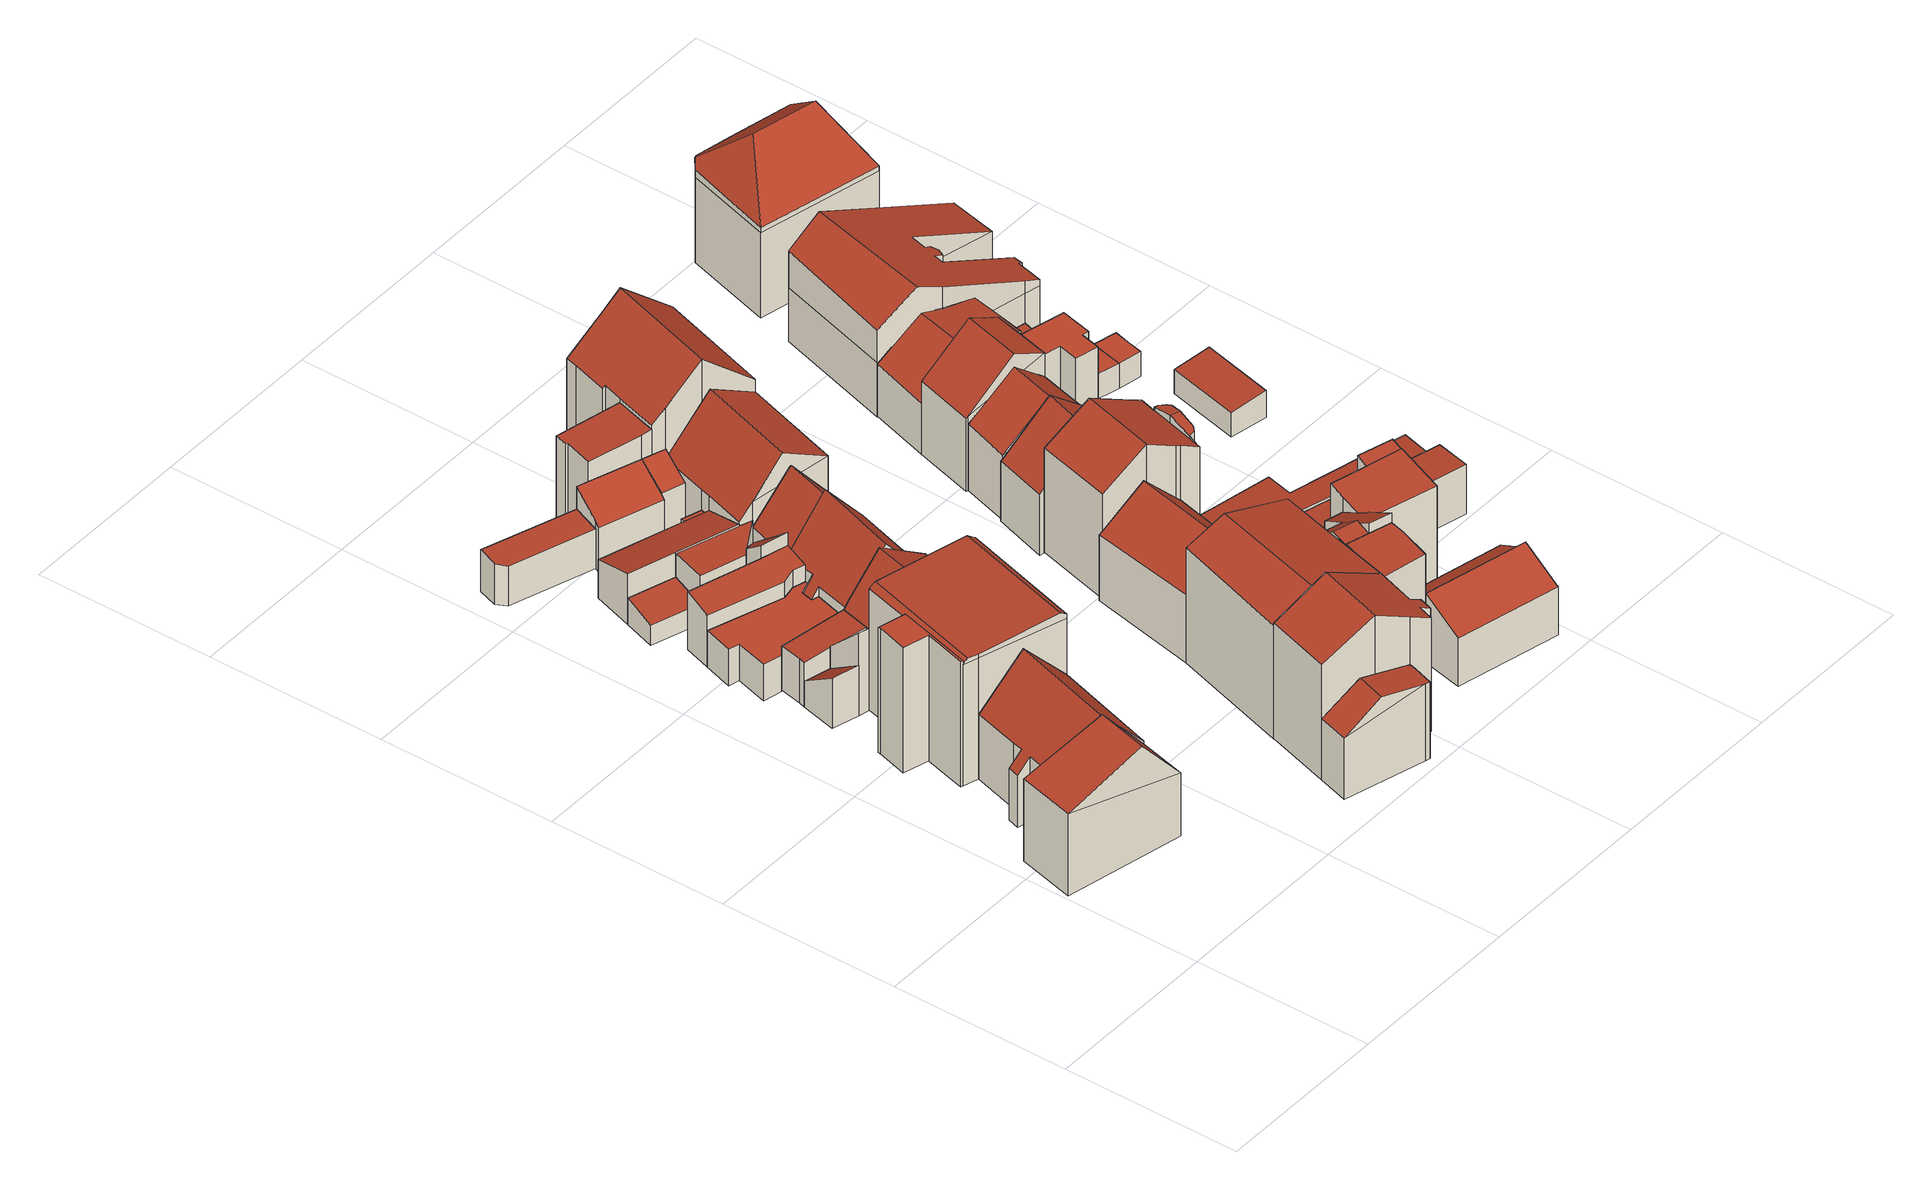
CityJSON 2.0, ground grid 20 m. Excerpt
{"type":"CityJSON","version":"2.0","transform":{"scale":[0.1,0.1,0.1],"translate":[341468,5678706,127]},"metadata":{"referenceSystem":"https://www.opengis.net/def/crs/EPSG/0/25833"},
"CityObjects":{
"building1":{"type":"Building","attributes":{"Dachtyp_tdc":"tdcFreeFormRoof","Gemeindeschluessel":14729160,"Dachneigung":19.84,"QualitaetDacherkennung":69,"Geometrietyp2DReferenz":"3000","function":"31001_9998","roofType":"5000","measuredHeight":13.04},"geometry":[{"type":"MultiSurface","lod":"2","boundaries":[[[0,1,2,3]],[[1,4,5,2]],[[4,6,7,5]],[[6,0,3,7]],[[8,9,6,4]],[[1,0,9,8]],[[4,1,8]],[[0,6,9]],[[3,2,5,7]]],"semantics":{"surfaces":[{"type":"WallSurface"},{"type":"RoofSurface"},{"type":"GroundSurface"}],"values":[0,0,0,0,1,1,0,0,2]}}]},
"building2":{"type":"Building","attributes":{"Dachtyp_tdc":"tdcFreeFormRoof","Gemeindeschluessel":14729160,"Dachneigung":47.61,"QualitaetDacherkennung":30,"Geometrietyp2DReferenz":"3000","function":"31001_9998","roofType":"5000","measuredHeight":13.16},"geometry":[{"type":"MultiSurface","lod":"2","boundaries":[[[10,11,12,13]],[[11,14,15,12]],[[14,16,17,15]],[[16,18,19,17]],[[18,20,21,19]],[[20,22,23,21]],[[22,24,25,23]],[[24,26,27,25]],[[26,28,29,27]],[[28,30,3,29]],[[30,10,13,3]],[[26,24,22,20,18,16,14,11,10]],[[10,30,28,26]],[[13,12,15,17,19,21,23,25,27,29,3]]],"semantics":{"surfaces":[{"type":"WallSurface"},{"type":"RoofSurface"},{"type":"GroundSurface"}],"values":[0,0,0,0,0,0,0,0,0,0,0,1,1,2]}}]},
"building3":{"type":"Building","attributes":{"Dachtyp_tdc":"tdcPolyFlatRoof","Gemeindeschluessel":14729160,"Dachneigung":35.6,"QualitaetDacherkennung":60,"Geometrietyp2DReferenz":"3000","function":"31001_9998","roofType":"2100","measuredHeight":6},"geometry":[{"type":"MultiSurface","lod":"2","boundaries":[[[31,32,33,34]],[[32,35,33]],[[35,36,37,33]],[[36,38,39,37]],[[38,31,34,39]],[[38,36,35,32,31]],[[34,33,37,39]]],"semantics":{"surfaces":[{"type":"WallSurface"},{"type":"RoofSurface"},{"type":"GroundSurface"}],"values":[0,0,0,0,0,1,2]}}]},
"building4":{"type":"Building","attributes":{"Gemeindeschluessel":14729160,"Geometrietyp2DReferenz":"3000","function":"31001_9998","roofType":"9999"},"children":["building4-1","building4-2"]},
"building4-1":{"type":"BuildingPart","attributes":{"Dachtyp_tdc":"tdcCutGableRoof","Dachneigung":2.94,"QualitaetDacherkennung":82,"Geometrietyp2DReferenz":"3000","roofType":"9999","measuredHeight":15.45},"parents":["building4"],"geometry":[{"type":"MultiSurface","lod":"2","boundaries":[[[40,41,42,43]],[[41,44,45,42]],[[44,46,47,45]],[[46,48,29,47]],[[48,49,25,29]],[[49,50,51,25]],[[40,52,53,54,41]],[[55,56,57,58,59]],[[53,60,58,57,54]],[[48,59,58,60,49]],[[49,60,53,52,50]],[[44,56,55,46]],[[41,54,57,56,44]],[[46,55,59,48]],[[43,42,45,47,29,25,51]],[[43,51,50,40]],[[50,52,40]]],"semantics":{"surfaces":[{"type":"WallSurface"},{"type":"RoofSurface"},{"type":"GroundSurface"},{"type":"ClosureSurface"}],"values":[0,0,0,0,0,0,1,1,1,0,0,0,0,0,2,3,3]}}]},
"building4-2":{"type":"BuildingPart","attributes":{"Dachtyp_tdc":"tdcPolyFlatRoof","Dachneigung":0,"QualitaetDacherkennung":44,"Geometrietyp2DReferenz":"3000","roofType":"1000","measuredHeight":14.91},"parents":["building4"],"geometry":[{"type":"MultiSurface","lod":"2","boundaries":[[[61,62,63,51,50,52]],[[62,64,65,63]],[[64,66,67,65]],[[66,68,69,67]],[[68,70,71,69]],[[70,72,40,43,71]],[[70,68,66,64,62,61,72]],[[43,51,63,65,67,69,71]],[[52,40,72,61]],[[50,51,43,40]],[[50,40,52]]],"semantics":{"surfaces":[{"type":"WallSurface"},{"type":"RoofSurface"},{"type":"GroundSurface"},{"type":"ClosureSurface"}],"values":[0,0,0,0,0,0,1,2,0,3,3]}}]},
"building5":{"type":"Building","attributes":{"Dachtyp_tdc":"tdcPolyFlatRoof","Gemeindeschluessel":14729160,"Dachneigung":4.81,"QualitaetDacherkennung":76,"Geometrietyp2DReferenz":"3000","function":"31001_9998","roofType":"2100","measuredHeight":5.82},"geometry":[{"type":"MultiSurface","lod":"2","boundaries":[[[73,74,75,33]],[[74,76,77,75]],[[76,78,79,77]],[[78,80,81,79]],[[80,82,37,81]],[[82,73,33,37]],[[82,80,78,76,74,73]],[[33,75,77,79,81,37]]],"semantics":{"surfaces":[{"type":"WallSurface"},{"type":"RoofSurface"},{"type":"GroundSurface"}],"values":[0,0,0,0,0,0,1,2]}}]},
"building6":{"type":"Building","attributes":{"Dachtyp_tdc":"tdcPolyFlatRoof","Gemeindeschluessel":14729160,"Dachneigung":0,"QualitaetDacherkennung":15,"Geometrietyp2DReferenz":"3000","function":"31001_9998","roofType":"1000","measuredHeight":4.32},"geometry":[{"type":"MultiSurface","lod":"2","boundaries":[[[83,84,85,86]],[[84,87,88,85]],[[87,89,90,88]],[[89,91,92,90]],[[91,93,94,92]],[[93,95,96,94]],[[95,97,98,96]],[[97,99,100,98]],[[99,101,102,100]],[[101,103,104,102]],[[103,105,106,104]],[[105,107,108,106]],[[107,109,110,108]],[[109,111,112,110]],[[111,83,86,112]],[[111,109,107,105,103,101,99,97,95,93,91,89,87,84,83]],[[86,85,88,90,92,94,96,98,100,102,104,106,108,110,112]]],"semantics":{"surfaces":[{"type":"WallSurface"},{"type":"RoofSurface"},{"type":"GroundSurface"}],"values":[0,0,0,0,0,0,0,0,0,0,0,0,0,0,0,1,2]}}]},
"building7":{"type":"Building","attributes":{"Dachtyp_tdc":"tdcPolyFlatRoof","Gemeindeschluessel":14729160,"Dachneigung":10.1,"QualitaetDacherkennung":76,"Geometrietyp2DReferenz":"3000","function":"31001_9998","roofType":"2100","measuredHeight":3.18},"geometry":[{"type":"MultiSurface","lod":"2","boundaries":[[[113,114,115,116]],[[114,117,118,115]],[[117,119,120,118]],[[119,113,116,120]],[[119,117,114,113]],[[116,115,118,120]]],"semantics":{"surfaces":[{"type":"WallSurface"},{"type":"RoofSurface"},{"type":"GroundSurface"}],"values":[0,0,0,0,1,2]}}]},
"building8":{"type":"Building","attributes":{"Gemeindeschluessel":14729160,"Geometrietyp2DReferenz":"3000","function":"31001_9998","roofType":"9999"},"children":["building8-1","building8-2"]},
"building8-1":{"type":"BuildingPart","attributes":{"Dachtyp_tdc":"tdcPolyFlatRoof","Dachneigung":44.62,"QualitaetDacherkennung":78,"Geometrietyp2DReferenz":"3000","roofType":"2100","measuredHeight":9.87},"parents":["building8"],"geometry":[{"type":"MultiSurface","lod":"2","boundaries":[[[121,122,123,124,125]],[[122,126,39,123]],[[126,127,37,39]],[[127,128,81,37]],[[128,127,126,122,121,129]],[[124,123,39,37,81]],[[125,129,121]],[[124,81,128,129,125]]],"semantics":{"surfaces":[{"type":"WallSurface"},{"type":"RoofSurface"},{"type":"GroundSurface"},{"type":"ClosureSurface"}],"values":[0,0,0,0,1,2,0,3]}}]},
"building8-2":{"type":"BuildingPart","attributes":{"Dachtyp_tdc":"tdcGableRoof","Dachneigung":54.07,"QualitaetDacherkennung":54,"Geometrietyp2DReferenz":"3000","roofType":"3100","measuredHeight":11.31},"parents":["building8"],"geometry":[{"type":"MultiSurface","lod":"2","boundaries":[[[130,131,132,79]],[[131,133,134,132]],[[133,135,136,134]],[[135,137,138,136]],[[137,139,140,138]],[[139,125,124,140]],[[141,130,79,81,128]],[[139,137,135,133]],[[133,131,130,141,129,125,139]],[[79,132,134,136,138,140,124,81]],[[141,128,129]],[[128,81,124,125,129]]],"semantics":{"surfaces":[{"type":"WallSurface"},{"type":"RoofSurface"},{"type":"GroundSurface"},{"type":"ClosureSurface"}],"values":[0,0,0,0,0,0,0,1,1,2,0,3]}}]},
"building9":{"type":"Building","attributes":{"Dachtyp_tdc":"tdcPolyFlatRoof","Gemeindeschluessel":14729160,"Dachneigung":13.23,"QualitaetDacherkennung":78,"Geometrietyp2DReferenz":"3000","function":"31001_9998","roofType":"2100","measuredHeight":6.91},"geometry":[{"type":"MultiSurface","lod":"2","boundaries":[[[142,143,144,86]],[[143,145,146,144]],[[145,147,148,146]],[[147,149,90,148]],[[149,150,88,90]],[[150,151,85,88]],[[151,142,86,85]],[[151,150,149,147,145,143,142]],[[86,144,146,148,90,88,85]]],"semantics":{"surfaces":[{"type":"WallSurface"},{"type":"RoofSurface"},{"type":"GroundSurface"}],"values":[0,0,0,0,0,0,0,1,2]}}]},
"building10":{"type":"Building","attributes":{"Dachtyp_tdc":"tdcPolyFlatRoof","Gemeindeschluessel":14729160,"Dachneigung":6.87,"QualitaetDacherkennung":70,"Geometrietyp2DReferenz":"3000","function":"31001_9998","roofType":"2100","measuredHeight":5.02},"geometry":[{"type":"MultiSurface","lod":"2","boundaries":[[[152,153,154,155]],[[153,156,157,154]],[[156,158,159,157]],[[158,160,161,159]],[[160,152,155,161]],[[160,158,156,153,152]],[[155,154,157,159,161]]],"semantics":{"surfaces":[{"type":"WallSurface"},{"type":"RoofSurface"},{"type":"GroundSurface"}],"values":[0,0,0,0,0,1,2]}}]},
"building11":{"type":"Building","attributes":{"Dachtyp_tdc":"tdcFreeFormRoof","Gemeindeschluessel":14729160,"Dachneigung":10,"QualitaetDacherkennung":46,"Geometrietyp2DReferenz":"3000","function":"31001_9998","roofType":"5000","measuredHeight":10.09},"geometry":[{"type":"MultiSurface","lod":"2","boundaries":[[[162,163,164,165]],[[163,166,167,164]],[[166,168,169,167]],[[168,170,171,169]],[[170,172,173,171]],[[172,162,165,173]],[[174,175,166,163]],[[172,170,168,175,174,162]],[[163,162,174]],[[168,166,175]],[[165,164,167,169,171,173]]],"semantics":{"surfaces":[{"type":"WallSurface"},{"type":"RoofSurface"},{"type":"GroundSurface"}],"values":[0,0,0,0,0,0,1,1,0,0,2]}}]},
"building12":{"type":"Building","attributes":{"Dachtyp_tdc":"tdcPolyFlatRoof","Gemeindeschluessel":14729160,"Dachneigung":16.67,"QualitaetDacherkennung":66,"Geometrietyp2DReferenz":"3000","function":"31001_9998","roofType":"2100","measuredHeight":6.08},"geometry":[{"type":"MultiSurface","lod":"2","boundaries":[[[176,177,178,179]],[[177,180,118,178]],[[180,181,115,118]],[[181,182,183,115]],[[182,184,185,183]],[[184,176,179,185]],[[184,182,181,180,177,176]],[[179,178,118,115,183,185]]],"semantics":{"surfaces":[{"type":"WallSurface"},{"type":"RoofSurface"},{"type":"GroundSurface"}],"values":[0,0,0,0,0,0,1,2]}}]},
"building13":{"type":"Building","attributes":{"Gemeindeschluessel":14729160,"Geometrietyp2DReferenz":"3000","function":"31001_9998","roofType":"9999"},"children":["building13-1","building13-2"]},
"building13-1":{"type":"BuildingPart","attributes":{"Dachtyp_tdc":"tdcPolyFlatRoof","Dachneigung":41.33,"QualitaetDacherkennung":57,"Geometrietyp2DReferenz":"3000","roofType":"2100","measuredHeight":8.42},"parents":["building13"],"geometry":[{"type":"MultiSurface","lod":"2","boundaries":[[[186,187,188,189,146]],[[190,191,148,192]],[[191,186,146,148]],[[191,190,193,187,186]],[[146,189,192,148]],[[193,188,187]],[[190,192,189,188,193]]],"semantics":{"surfaces":[{"type":"WallSurface"},{"type":"RoofSurface"},{"type":"GroundSurface"},{"type":"ClosureSurface"}],"values":[0,0,0,1,2,0,3]}}]},
"building13-2":{"type":"BuildingPart","attributes":{"Dachtyp_tdc":"tdcPolyFlatRoof","Dachneigung":2.59,"QualitaetDacherkennung":71,"Geometrietyp2DReferenz":"3000","roofType":"2100","measuredHeight":5.96},"parents":["building13"],"geometry":[{"type":"MultiSurface","lod":"2","boundaries":[[[188,194,195,189]],[[194,196,197,195]],[[196,198,199,197]],[[198,200,190,192,199]],[[200,198,196,194,188,193]],[[189,195,197,199,192]],[[193,190,200]],[[188,189,192,190,193]]],"semantics":{"surfaces":[{"type":"WallSurface"},{"type":"RoofSurface"},{"type":"GroundSurface"},{"type":"ClosureSurface"}],"values":[0,0,0,0,1,2,0,3]}}]},
"building14":{"type":"Building","attributes":{"Dachtyp_tdc":"tdcGableRoof","Gemeindeschluessel":14729160,"Dachneigung":27.22,"QualitaetDacherkennung":69,"Geometrietyp2DReferenz":"3000","function":"31001_9998","roofType":"3100","measuredHeight":16.84},"geometry":[{"type":"MultiSurface","lod":"2","boundaries":[[[201,202,203,204]],[[202,205,206,203]],[[205,207,208,206]],[[207,209,169,208]],[[209,210,211,169]],[[210,212,167,211]],[[212,213,214,167]],[[213,215,216,214]],[[215,217,218,216]],[[217,219,220,218]],[[219,201,204,220]],[[215,213,212,210]],[[210,209,207,205,202,201,219,217,215]],[[204,203,206,208,169,211,167,214,216,218,220]]],"semantics":{"surfaces":[{"type":"WallSurface"},{"type":"RoofSurface"},{"type":"GroundSurface"}],"values":[0,0,0,0,0,0,0,0,0,0,0,1,1,2]}}]},
"building15":{"type":"Building","attributes":{"Dachtyp_tdc":"tdcFreeFormRoof","Gemeindeschluessel":14729160,"Dachneigung":53.26,"QualitaetDacherkennung":77,"Geometrietyp2DReferenz":"3000","function":"31001_9998","roofType":"5000","measuredHeight":11.39},"geometry":[{"type":"MultiSurface","lod":"2","boundaries":[[[221,97,222,223]],[[97,95,224,222]],[[95,93,225,224]],[[93,226,227,225]],[[226,228,229,227]],[[228,230,231,229]],[[230,232,233,231]],[[232,234,235,233]],[[234,236,237,235]],[[236,221,223,237]],[[238,239,230,228,226,93,95,97,221,236]],[[234,232,239,238]],[[232,230,239]],[[236,234,238]],[[223,222,224,225,227,229,231,233,235,237]]],"semantics":{"surfaces":[{"type":"WallSurface"},{"type":"RoofSurface"},{"type":"GroundSurface"}],"values":[0,0,0,0,0,0,0,0,0,0,1,1,0,0,2]}}]},
"building16":{"type":"Building","attributes":{"Dachtyp_tdc":"tdcPolyFlatRoof","Gemeindeschluessel":14729160,"Dachneigung":34.12,"QualitaetDacherkennung":77,"Geometrietyp2DReferenz":"3000","function":"31001_9998","roofType":"2100","measuredHeight":7.68},"geometry":[{"type":"MultiSurface","lod":"2","boundaries":[[[240,241,161,242]],[[241,243,159,161]],[[243,244,245,159]],[[244,246,247,245]],[[246,248,249,247]],[[248,250,251,249]],[[250,240,242,251]],[[250,248,246,244,243,241,240]],[[242,161,159,245,247,249,251]]],"semantics":{"surfaces":[{"type":"WallSurface"},{"type":"RoofSurface"},{"type":"GroundSurface"}],"values":[0,0,0,0,0,0,0,1,2]}}]},
"building17":{"type":"Building","attributes":{"Dachtyp_tdc":"tdcPolyFlatRoof","Gemeindeschluessel":14729160,"Dachneigung":0,"QualitaetDacherkennung":29,"Geometrietyp2DReferenz":"3000","function":"31001_9998","roofType":"1000","measuredHeight":3.97},"geometry":[{"type":"MultiSurface","lod":"2","boundaries":[[[252,253,254,185]],[[253,255,256,254]],[[255,257,179,256]],[[257,252,185,179]],[[257,255,253,252]],[[185,254,256,179]]],"semantics":{"surfaces":[{"type":"WallSurface"},{"type":"RoofSurface"},{"type":"GroundSurface"}],"values":[0,0,0,0,1,2]}}]},
"building18":{"type":"Building","attributes":{"Dachtyp_tdc":"tdcGableRoof","Gemeindeschluessel":14729160,"Dachneigung":50.8,"QualitaetDacherkennung":61,"Geometrietyp2DReferenz":"3000","function":"31001_9998","roofType":"3100","measuredHeight":10.5},"geometry":[{"type":"MultiSurface","lod":"2","boundaries":[[[258,259,260,231]],[[259,261,262,260]],[[261,263,233,262]],[[263,258,231,233]],[[261,259,264]],[[258,263,265]],[[259,258,265,264]],[[263,261,264,265]],[[231,260,262,233]]],"semantics":{"surfaces":[{"type":"WallSurface"},{"type":"RoofSurface"},{"type":"GroundSurface"}],"values":[0,0,0,0,0,0,1,1,2]}}]},
"building19":{"type":"Building","attributes":{"Dachtyp_tdc":"tdcFreeFormRoof","Gemeindeschluessel":14729160,"Dachneigung":14.11,"QualitaetDacherkennung":60,"Geometrietyp2DReferenz":"3000","function":"31001_9998","roofType":"5000","measuredHeight":15.49},"geometry":[{"type":"MultiSurface","lod":"2","boundaries":[[[266,267,268,269]],[[267,270,271,268]],[[270,217,272,271]],[[217,273,274,272]],[[273,275,276,274]],[[275,266,269,276]],[[277,278,275,273]],[[267,266,278,277,217,270]],[[273,217,277]],[[266,275,278]],[[269,268,271,272,274,276]]],"semantics":{"surfaces":[{"type":"WallSurface"},{"type":"RoofSurface"},{"type":"GroundSurface"}],"values":[0,0,0,0,0,0,1,1,0,0,2]}}]},
"building20":{"type":"Building","attributes":{"Dachtyp_tdc":"tdcPolyFlatRoof","Gemeindeschluessel":14729160,"Dachneigung":33.21,"QualitaetDacherkennung":60,"Geometrietyp2DReferenz":"3000","function":"31001_9998","roofType":"2100","measuredHeight":7.54},"geometry":[{"type":"MultiSurface","lod":"2","boundaries":[[[279,246,280,281]],[[246,282,283,280]],[[282,284,285,283]],[[284,279,281,285]],[[284,282,246,279]],[[281,280,283,285]]],"semantics":{"surfaces":[{"type":"WallSurface"},{"type":"RoofSurface"},{"type":"GroundSurface"}],"values":[0,0,0,0,1,2]}}]},
"building21":{"type":"Building","attributes":{"Dachtyp_tdc":"tdcFreeFormRoof","Gemeindeschluessel":14729160,"Dachneigung":50.62,"QualitaetDacherkennung":76,"Geometrietyp2DReferenz":"3000","function":"31001_9998","roofType":"5000","measuredHeight":12.32},"geometry":[{"type":"MultiSurface","lod":"2","boundaries":[[[286,287,179,178]],[[287,288,256,179]],[[288,289,290,256]],[[289,291,292,290]],[[291,293,262,292]],[[293,294,260,262]],[[294,286,178,260]],[[293,291,295,296]],[[296,295,289,288,287,286,294]],[[291,289,295]],[[294,293,296]],[[178,179,256,290,292,262,260]]],"semantics":{"surfaces":[{"type":"WallSurface"},{"type":"RoofSurface"},{"type":"GroundSurface"}],"values":[0,0,0,0,0,0,0,1,1,0,0,2]}}]},
"building22":{"type":"Building","attributes":{"Dachtyp_tdc":"tdcPolyFlatRoof","Gemeindeschluessel":14729160,"Dachneigung":7.99,"QualitaetDacherkennung":45,"Geometrietyp2DReferenz":"3000","function":"31001_9998","roofType":"2100","measuredHeight":13.66},"geometry":[{"type":"MultiSurface","lod":"2","boundaries":[[[297,298,299,218]],[[298,300,301,299]],[[300,302,303,301]],[[302,304,305,303]],[[304,297,218,305]],[[304,302,300,298,297]],[[218,299,301,303,305]]],"semantics":{"surfaces":[{"type":"WallSurface"},{"type":"RoofSurface"},{"type":"GroundSurface"}],"values":[0,0,0,0,0,1,2]}}]},
"building23":{"type":"Building","attributes":{"Dachtyp_tdc":"tdcGableRoof","Gemeindeschluessel":14729160,"Dachneigung":36.63,"QualitaetDacherkennung":78,"Geometrietyp2DReferenz":"3000","function":"31001_9998","roofType":"3100","measuredHeight":11.76},"geometry":[{"type":"MultiSurface","lod":"2","boundaries":[[[306,307,308,309]],[[307,310,311,308]],[[310,312,313,311]],[[312,314,315,313]],[[314,316,276,315]],[[316,317,318,276]],[[317,319,320,318]],[[319,321,322,320]],[[321,323,324,322]],[[323,325,326,324]],[[325,306,309,326]],[[321,319,317,316,314]],[[314,312,310,307,306,325,323,321]],[[309,308,311,313,315,276,318,320,322,324,326]]],"semantics":{"surfaces":[{"type":"WallSurface"},{"type":"RoofSurface"},{"type":"GroundSurface"}],"values":[0,0,0,0,0,0,0,0,0,0,0,1,1,2]}}]},
"building24":{"type":"Building","attributes":{"Gemeindeschluessel":14729160,"Geometrietyp2DReferenz":"3000","function":"31001_9998","roofType":"9999"},"children":["building24-1","building24-2"]},
"building24-1":{"type":"BuildingPart","attributes":{"Dachtyp_tdc":"tdcPolyFlatRoof","Dachneigung":4.19,"QualitaetDacherkennung":55,"Geometrietyp2DReferenz":"3000","roofType":"2100","measuredHeight":10.47},"parents":["building24"],"geometry":[{"type":"MultiSurface","lod":"2","boundaries":[[[327,328,280,329]],[[328,330,331,280]],[[330,332,333,331]],[[332,334,335,333]],[[334,336,337,335]],[[336,338,339,337]],[[336,334,332,330,328,327,338]],[[339,329,280,331,333,335,337]],[[329,339,338,327]]],"semantics":{"surfaces":[{"type":"WallSurface"},{"type":"RoofSurface"},{"type":"GroundSurface"},{"type":"ClosureSurface"}],"values":[0,0,0,0,0,0,1,2,3]}}]},
"building24-2":{"type":"BuildingPart","attributes":{"Dachtyp_tdc":"tdcGableRoof","Dachneigung":42.84,"QualitaetDacherkennung":66,"Geometrietyp2DReferenz":"3000","roofType":"3100","measuredHeight":16.28},"parents":["building24"],"geometry":[{"type":"MultiSurface","lod":"2","boundaries":[[[340,341,342,339,338]],[[341,343,344,342]],[[343,345,346,344]],[[345,347,348,346]],[[347,349,350,348]],[[349,351,352,350]],[[351,353,354,352]],[[353,355,356,354]],[[355,357,358,356]],[[357,359,283,358]],[[359,360,327,329,283]],[[357,355,353,351]],[[351,349,347,345,343,341,340,360,359,357]],[[339,342,344,346,348,350,352,354,356,358,283,329]],[[338,327,360,340]],[[338,339,329,327]]],"semantics":{"surfaces":[{"type":"WallSurface"},{"type":"RoofSurface"},{"type":"GroundSurface"},{"type":"ClosureSurface"}],"values":[0,0,0,0,0,0,0,0,0,0,0,1,1,2,0,3]}}]},
"building25":{"type":"Building","attributes":{"Dachtyp_tdc":"tdcPolyFlatRoof","Gemeindeschluessel":14729160,"Dachneigung":28.27,"QualitaetDacherkennung":80,"Geometrietyp2DReferenz":"3000","function":"31001_9998","roofType":"2100","measuredHeight":8.2},"geometry":[{"type":"MultiSurface","lod":"2","boundaries":[[[361,362,363,364]],[[362,365,366,363]],[[365,367,368,366]],[[367,361,364,368]],[[367,365,362,361]],[[364,363,366,368]]],"semantics":{"surfaces":[{"type":"WallSurface"},{"type":"RoofSurface"},{"type":"GroundSurface"}],"values":[0,0,0,0,1,2]}}]},
"building26":{"type":"Building","attributes":{"Dachtyp_tdc":"tdcPolyFlatRoof","Gemeindeschluessel":14729160,"Dachneigung":2.71,"QualitaetDacherkennung":51,"Geometrietyp2DReferenz":"3000","function":"31001_9998","roofType":"2100","measuredHeight":3.03},"geometry":[{"type":"MultiSurface","lod":"2","boundaries":[[[369,370,371,372]],[[370,373,374,371]],[[373,375,376,374]],[[375,369,372,376]],[[375,373,370,369]],[[372,371,374,376]]],"semantics":{"surfaces":[{"type":"WallSurface"},{"type":"RoofSurface"},{"type":"GroundSurface"}],"values":[0,0,0,0,1,2]}}]},
"building27":{"type":"Building","attributes":{"Gemeindeschluessel":14729160,"Geometrietyp2DReferenz":"3000","function":"31001_9998","roofType":"9999"},"children":["building27-1","building27-2"]},
"building27-1":{"type":"BuildingPart","attributes":{"Dachtyp_tdc":"tdcFreeFormRoof","Dachneigung":11.24,"QualitaetDacherkennung":29,"Geometrietyp2DReferenz":"3000","roofType":"5000","measuredHeight":13.46},"parents":["building27"],"geometry":[{"type":"MultiSurface","lod":"2","boundaries":[[[377,378,379,380]],[[381,382,383,384,385]],[[382,386,387,383]],[[386,388,389,387]],[[388,390,391,389]],[[390,392,393,391]],[[392,394,395,393]],[[394,377,380,395]],[[390,388,386,382,381,396]],[[396,377,378,377,394,392,390]],[[380,379,380,397,384,383,387,389,391,393,395]],[[398,399,377,396]],[[379,378,400]],[[380,379,400,399]],[[399,400,378,377]],[[397,380,399,398]],[[381,385,398,396]],[[385,384,397,398]]],"semantics":{"surfaces":[{"type":"WallSurface"},{"type":"RoofSurface"},{"type":"GroundSurface"},{"type":"ClosureSurface"}],"values":[0,0,0,0,0,0,0,0,1,1,2,0,0,3,3,3,0,3]}}]},
"building27-2":{"type":"BuildingPart","attributes":{"Dachtyp_tdc":"tdcGableRoof","Dachneigung":28.07,"QualitaetDacherkennung":23,"Geometrietyp2DReferenz":"3000","roofType":"3100","measuredHeight":15.87},"parents":["building27"],"geometry":[{"type":"MultiSurface","lod":"2","boundaries":[[[401,385,384,402]],[[400,403,404,379]],[[403,405,326,404]],[[405,406,324,326]],[[406,407,408,324]],[[407,409,320,408]],[[409,410,411,320]],[[410,412,413,411]],[[412,414,415,413]],[[414,416,417,415]],[[416,401,402,417]],[[412,410,409,407]],[[407,406,405,403,400,399,398,385,401,416,414,412]],[[402,384,397,380,379,404,326,324,408,320,411,413,415,417]],[[400,379,380,399]],[[399,380,397,398]],[[398,397,384,385]]],"semantics":{"surfaces":[{"type":"WallSurface"},{"type":"RoofSurface"},{"type":"GroundSurface"},{"type":"ClosureSurface"}],"values":[0,0,0,0,0,0,0,0,0,0,0,1,1,2,3,3,3]}}]},
"building28":{"type":"Building","attributes":{"Dachtyp_tdc":"tdcPolyFlatRoof","Gemeindeschluessel":14729160,"Dachneigung":28.15,"QualitaetDacherkennung":60,"Geometrietyp2DReferenz":"3000","function":"31001_9998","roofType":"2100","measuredHeight":7.58},"geometry":[{"type":"MultiSurface","lod":"2","boundaries":[[[418,419,303,305]],[[419,420,421,303]],[[420,422,423,421]],[[422,418,305,423]],[[422,420,419,418]],[[305,303,421,423]]],"semantics":{"surfaces":[{"type":"WallSurface"},{"type":"RoofSurface"},{"type":"GroundSurface"}],"values":[0,0,0,0,1,2]}}]},
"building29":{"type":"Building","attributes":{"Gemeindeschluessel":14729160,"Geometrietyp2DReferenz":"3000","function":"31001_9998","roofType":"9999"},"children":["building29-1","building29-2","building29-3","building29-4"]},
"building29-1":{"type":"BuildingPart","attributes":{"Dachtyp_tdc":"tdcPolyFlatRoof","Dachneigung":13.95,"QualitaetDacherkennung":50,"Geometrietyp2DReferenz":"3000","roofType":"2100","measuredHeight":13.31},"parents":["building29"],"geometry":[{"type":"MultiSurface","lod":"2","boundaries":[[[424,425,426,427]],[[425,428,429,426]],[[428,430,431,429]],[[430,428,425,424]],[[427,426,429,431]],[[427,431,430,424]]],"semantics":{"surfaces":[{"type":"WallSurface"},{"type":"RoofSurface"},{"type":"GroundSurface"},{"type":"ClosureSurface"}],"values":[0,0,0,1,2,3]}}]},
"building29-2":{"type":"BuildingPart","attributes":{"Dachtyp_tdc":"tdcPolyFlatRoof","Dachneigung":31.02,"QualitaetDacherkennung":50,"Geometrietyp2DReferenz":"3000","roofType":"2100","measuredHeight":14.9},"parents":["building29"],"geometry":[{"type":"MultiSurface","lod":"2","boundaries":[[[432,433,434,435,436]],[[433,437,438,439,434]],[[440,441,442,443]],[[440,444,445,441]],[[446,447,444,440,443,448,449,437,433,432]],[[435,434,439,442,441,445,450]],[[449,438,437]],[[443,442,439,438]],[[443,438,449,448]],[[451,447,446]],[[450,445,444,447,451]],[[436,451,446,432]],[[436,435,450,451]]],"semantics":{"surfaces":[{"type":"WallSurface"},{"type":"RoofSurface"},{"type":"GroundSurface"},{"type":"ClosureSurface"}],"values":[0,0,0,0,1,2,0,3,3,0,3,0,3]}}]},
"building29-3":{"type":"BuildingPart","attributes":{"Dachtyp_tdc":"tdcPolyFlatRoof","Dachneigung":11.05,"QualitaetDacherkennung":81,"Geometrietyp2DReferenz":"3000","roofType":"2100","measuredHeight":13.02},"parents":["building29"],"geometry":[{"type":"MultiSurface","lod":"2","boundaries":[[[452,453,454,445,444]],[[453,455,424,427,454]],[[456,457,458,431,430]],[[457,436,435,458]],[[436,457,456,455,453,452,447,451]],[[450,445,454,427,431,458,435]],[[444,447,452]],[[445,450,451,447,444]],[[430,424,455,456]],[[430,431,427,424]],[[450,435,436,451]]],"semantics":{"surfaces":[{"type":"WallSurface"},{"type":"RoofSurface"},{"type":"GroundSurface"},{"type":"ClosureSurface"}],"values":[0,0,0,0,1,2,0,3,0,3,3]}}]},
"building29-4":{"type":"BuildingPart","attributes":{"Dachtyp_tdc":"tdcGableRoof","Dachneigung":37.73,"QualitaetDacherkennung":70,"Geometrietyp2DReferenz":"3000","roofType":"3100","measuredHeight":14.1},"parents":["building29"],"geometry":[{"type":"MultiSurface","lod":"2","boundaries":[[[459,443,442,268]],[[438,460,271,439]],[[460,459,268,271]],[[459,460,461]],[[443,459,461,462,448]],[[460,438,449,462,461]],[[268,442,439,271]],[[439,442,443,438]],[[462,449,448]],[[449,438,443,448]]],"semantics":{"surfaces":[{"type":"WallSurface"},{"type":"RoofSurface"},{"type":"GroundSurface"},{"type":"ClosureSurface"}],"values":[0,0,0,0,1,1,2,3,0,3]}}]},
"building30":{"type":"Building","attributes":{"Dachtyp_tdc":"tdcPolyFlatRoof","Gemeindeschluessel":14729160,"Dachneigung":0,"QualitaetDacherkennung":16,"Geometrietyp2DReferenz":"3000","function":"31001_9998","roofType":"1000","measuredHeight":3.63},"geometry":[{"type":"MultiSurface","lod":"2","boundaries":[[[463,464,465,372]],[[464,466,467,465]],[[466,468,469,467]],[[468,470,471,469]],[[470,472,371,471]],[[472,463,372,371]],[[472,470,468,466,464,463]],[[372,465,467,469,471,371]]],"semantics":{"surfaces":[{"type":"WallSurface"},{"type":"RoofSurface"},{"type":"GroundSurface"}],"values":[0,0,0,0,0,0,1,2]}}]},
"building31":{"type":"Building","attributes":{"Dachtyp_tdc":"tdcPolyFlatRoof","Gemeindeschluessel":14729160,"Dachneigung":2.9,"QualitaetDacherkennung":82,"Geometrietyp2DReferenz":"3000","function":"31001_9998","roofType":"2100","measuredHeight":5.97},"geometry":[{"type":"MultiSurface","lod":"2","boundaries":[[[473,474,475,476]],[[474,477,478,475]],[[477,479,480,478]],[[479,481,482,480]],[[481,483,484,482]],[[483,485,486,484]],[[485,487,488,486]],[[487,489,376,488]],[[489,490,374,376]],[[490,473,476,374]],[[490,489,487,485,483,481,479,477,474,473]],[[476,475,478,480,482,484,486,488,376,374]]],"semantics":{"surfaces":[{"type":"WallSurface"},{"type":"RoofSurface"},{"type":"GroundSurface"}],"values":[0,0,0,0,0,0,0,0,0,0,1,2]}}]},
"building32":{"type":"Building","attributes":{"Dachtyp_tdc":"tdcGableRoof","Gemeindeschluessel":14729160,"Dachneigung":41.53,"QualitaetDacherkennung":61,"Geometrietyp2DReferenz":"3000","function":"31001_9998","roofType":"3100","measuredHeight":12.2},"geometry":[{"type":"MultiSurface","lod":"2","boundaries":[[[491,492,493,494]],[[492,495,496,493]],[[495,497,498,496]],[[497,499,500,498]],[[499,501,502,500]],[[501,503,504,502]],[[503,505,506,504]],[[505,507,508,506]],[[507,509,510,508]],[[509,491,494,510]],[[505,503,501,499,497,495]],[[495,492,491,509,507,505]],[[494,493,496,498,500,502,504,506,508,510]]],"semantics":{"surfaces":[{"type":"WallSurface"},{"type":"RoofSurface"},{"type":"GroundSurface"}],"values":[0,0,0,0,0,0,0,0,0,0,1,1,2]}}]},
"building33":{"type":"Building","attributes":{"Dachtyp_tdc":"tdcFreeFormRoof","Gemeindeschluessel":14729160,"Dachneigung":38.56,"QualitaetDacherkennung":55,"Geometrietyp2DReferenz":"3000","function":"31001_9998","roofType":"5000","measuredHeight":12.14},"geometry":[{"type":"MultiSurface","lod":"2","boundaries":[[[507,511,504,508]],[[511,512,513,504]],[[512,514,515,513]],[[514,516,517,515]],[[516,507,508,517]],[[507,516,514,518,519]],[[519,518,512,511]],[[511,507,519]],[[514,512,518]],[[508,504,513,515,517]]],"semantics":{"surfaces":[{"type":"WallSurface"},{"type":"RoofSurface"},{"type":"GroundSurface"}],"values":[0,0,0,0,0,1,1,0,0,2]}}]},
"building34":{"type":"Building","attributes":{"Dachtyp_tdc":"tdcFreeFormRoof","Gemeindeschluessel":14729160,"Dachneigung":41.91,"QualitaetDacherkennung":72,"Geometrietyp2DReferenz":"3000","function":"31001_9998","roofType":"5000","measuredHeight":13.65},"geometry":[{"type":"MultiSurface","lod":"2","boundaries":[[[520,521,513,515]],[[521,522,523,513]],[[522,524,525,523]],[[524,526,527,525]],[[526,528,529,527]],[[528,530,531,529]],[[530,520,515,531]],[[532,533,524,522,521]],[[530,528,526,533,532,520]],[[521,520,532]],[[526,524,533]],[[515,513,523,525,527,529,531]]],"semantics":{"surfaces":[{"type":"WallSurface"},{"type":"RoofSurface"},{"type":"GroundSurface"}],"values":[0,0,0,0,0,0,0,1,1,0,0,2]}}]},
"building35":{"type":"Building","attributes":{"Dachtyp_tdc":"tdcPolyFlatRoof","Gemeindeschluessel":14729160,"Dachneigung":7.04,"QualitaetDacherkennung":56,"Geometrietyp2DReferenz":"3000","function":"31001_9998","roofType":"2100","measuredHeight":2.69},"geometry":[{"type":"MultiSurface","lod":"2","boundaries":[[[534,535,536,537]],[[535,538,371,536]],[[538,539,471,371]],[[539,540,469,471]],[[540,541,467,469]],[[541,542,543,467]],[[542,544,545,543]],[[544,546,547,545]],[[546,548,549,547]],[[548,550,551,549]],[[550,534,537,551]],[[550,548,546,544,542,541,540,539,538,535,534]],[[537,536,371,471,469,467,543,545,547,549,551]]],"semantics":{"surfaces":[{"type":"WallSurface"},{"type":"RoofSurface"},{"type":"GroundSurface"}],"values":[0,0,0,0,0,0,0,0,0,0,0,1,2]}}]},
"building36":{"type":"Building","attributes":{"Dachtyp_tdc":"tdcPolyFlatRoof","Gemeindeschluessel":14729160,"Dachneigung":2.98,"QualitaetDacherkennung":79,"Geometrietyp2DReferenz":"3000","function":"31001_9998","roofType":"2100","measuredHeight":5.92},"geometry":[{"type":"MultiSurface","lod":"2","boundaries":[[[552,553,554,555]],[[553,556,429,554]],[[556,557,426,429]],[[557,558,559,426]],[[558,552,555,559]],[[558,557,556,553,552]],[[555,554,429,426,559]]],"semantics":{"surfaces":[{"type":"WallSurface"},{"type":"RoofSurface"},{"type":"GroundSurface"}],"values":[0,0,0,0,0,1,2]}}]},
"building37":{"type":"Building","attributes":{"Gemeindeschluessel":14729160,"Geometrietyp2DReferenz":"3000","function":"31001_9998","roofType":"9999"},"children":["building37-1","building37-2"]},
"building37-1":{"type":"BuildingPart","attributes":{"Dachtyp_tdc":"tdcPolyFlatRoof","Dachneigung":2.9,"QualitaetDacherkennung":72,"Geometrietyp2DReferenz":"3000","roofType":"2100","measuredHeight":2.74},"parents":["building37"],"geometry":[{"type":"MultiSurface","lod":"2","boundaries":[[[560,561,562,563]],[[561,564,565,562]],[[564,566,567,565]],[[564,561,560,566]],[[567,563,562,565]],[[563,567,566,560]]],"semantics":{"surfaces":[{"type":"WallSurface"},{"type":"RoofSurface"},{"type":"GroundSurface"},{"type":"ClosureSurface"}],"values":[0,0,0,1,2,3]}}]},
"building37-2":{"type":"BuildingPart","attributes":{"Dachtyp_tdc":"tdcGableRoof","Dachneigung":39.45,"QualitaetDacherkennung":79,"Geometrietyp2DReferenz":"3000","roofType":"3100","measuredHeight":10.18},"parents":["building37"],"geometry":[{"type":"MultiSurface","lod":"2","boundaries":[[[568,569,570,567,566]],[[569,571,529,570]],[[571,572,527,529]],[[572,573,574,527]],[[573,575,525,574]],[[575,576,577,525]],[[576,578,579,577]],[[578,580,581,579]],[[580,582,560,563,581]],[[578,576,575,573]],[[573,572,571,569,568,582,580,578]],[[567,570,529,527,574,525,577,579,581,563]],[[568,566,560,582]],[[566,567,563,560]]],"semantics":{"surfaces":[{"type":"WallSurface"},{"type":"RoofSurface"},{"type":"GroundSurface"},{"type":"ClosureSurface"}],"values":[0,0,0,0,0,0,0,0,0,1,1,2,0,3]}}]},
"building38":{"type":"Building","attributes":{"Dachtyp_tdc":"tdcPolyFlatRoof","Gemeindeschluessel":14729160,"Dachneigung":0,"QualitaetDacherkennung":49,"Geometrietyp2DReferenz":"3000","function":"31001_9998","roofType":"1000","measuredHeight":8.6},"geometry":[{"type":"MultiSurface","lod":"2","boundaries":[[[583,584,531,585]],[[584,586,529,531]],[[586,587,570,529]],[[587,588,589,570]],[[588,590,591,589]],[[590,592,593,591]],[[592,594,595,593]],[[594,596,597,595]],[[596,598,599,597]],[[598,583,585,599]],[[598,596,594,592,590,588,587,586,584,583]],[[585,531,529,570,589,591,593,595,597,599]]],"semantics":{"surfaces":[{"type":"WallSurface"},{"type":"RoofSurface"},{"type":"GroundSurface"}],"values":[0,0,0,0,0,0,0,0,0,0,1,2]}}]},
"building39":{"type":"Building","attributes":{"Dachtyp_tdc":"tdcPolyFlatRoof","Gemeindeschluessel":14729160,"Dachneigung":0,"QualitaetDacherkennung":84,"Geometrietyp2DReferenz":"3000","function":"31001_9998","roofType":"1000","measuredHeight":3.01},"geometry":[{"type":"MultiSurface","lod":"2","boundaries":[[[600,601,591,602]],[[601,603,589,591]],[[603,604,605,589]],[[604,606,607,605]],[[606,600,602,607]],[[606,604,603,601,600]],[[602,591,589,605,607]]],"semantics":{"surfaces":[{"type":"WallSurface"},{"type":"RoofSurface"},{"type":"GroundSurface"}],"values":[0,0,0,0,0,1,2]}}]},
"building40":{"type":"Building","attributes":{"Dachtyp_tdc":"tdcFreeFormRoof","Gemeindeschluessel":14729160,"Dachneigung":23.79,"QualitaetDacherkennung":27,"Geometrietyp2DReferenz":"3000","function":"31001_9998","roofType":"5000","measuredHeight":13.59},"geometry":[{"type":"MultiSurface","lod":"2","boundaries":[[[608,609,610,611]],[[609,612,613,610]],[[612,614,615,613]],[[614,616,617,615]],[[616,618,619,617]],[[618,620,621,619]],[[620,622,623,621]],[[622,624,625,623]],[[624,626,627,625]],[[626,628,629,627]],[[628,630,631,629]],[[630,632,633,631]],[[632,634,635,633]],[[634,636,637,635]],[[636,638,639,637]],[[638,640,641,639]],[[640,642,643,641]],[[642,608,611,643]],[[644,645,646,647]],[[648,649,650,651,652,653,654,655,656,657,608,642,658,647,646,659,660,661]],[[628,648,661,630]],[[630,661,660,632]],[[632,660,659,634]],[[634,659,646,645,636]],[[638,644,647,658,640]],[[640,658,642]],[[608,657,609]],[[609,657,656,612]],[[612,656,655,614]],[[614,655,654,616]],[[616,654,653,618]],[[618,653,652,620]],[[620,652,651,622]],[[622,651,650,624]],[[624,650,649,626]],[[626,649,648,628]],[[636,645,644,638]],[[611,610,613,615,617,619,621,623,625,627,629,631,633,635,637,639,641,643]]],"semantics":{"surfaces":[{"type":"WallSurface"},{"type":"RoofSurface"},{"type":"GroundSurface"}],"values":[0,0,0,0,0,0,0,0,0,0,0,0,0,0,0,0,0,0,1,1,0,0,0,0,0,0,0,0,0,0,0,0,0,0,0,0,0,2]}}]},
"building41":{"type":"Building","attributes":{"Dachtyp_tdc":"tdcPolyFlatRoof","Gemeindeschluessel":14729160,"Dachneigung":4.19,"QualitaetDacherkennung":85,"Geometrietyp2DReferenz":"3000","function":"31001_9998","roofType":"2100","measuredHeight":3.22},"geometry":[{"type":"MultiSurface","lod":"2","boundaries":[[[662,663,664,665]],[[663,666,667,664]],[[666,668,669,667]],[[668,662,665,669]],[[668,666,663,662]],[[665,664,667,669]]],"semantics":{"surfaces":[{"type":"WallSurface"},{"type":"RoofSurface"},{"type":"GroundSurface"}],"values":[0,0,0,0,1,2]}}]},
"building42":{"type":"Building","attributes":{"Dachtyp_tdc":"tdcPolyFlatRoof","Gemeindeschluessel":14729160,"Dachneigung":0,"QualitaetDacherkennung":89,"Geometrietyp2DReferenz":"3000","function":"31001_9998","roofType":"1000","measuredHeight":3.03},"geometry":[{"type":"MultiSurface","lod":"2","boundaries":[[[600,606,607,602]],[[606,604,605,607]],[[604,670,671,605]],[[670,672,673,671]],[[672,674,675,673]],[[674,600,602,675]],[[674,672,670,604,606,600]],[[602,607,605,671,673,675]]],"semantics":{"surfaces":[{"type":"WallSurface"},{"type":"RoofSurface"},{"type":"GroundSurface"}],"values":[0,0,0,0,0,0,1,2]}}]},
"building43":{"type":"Building","attributes":{"Dachtyp_tdc":"tdcFreeFormRoof","Gemeindeschluessel":14729160,"Dachneigung":43.06,"QualitaetDacherkennung":72,"Geometrietyp2DReferenz":"3000","function":"31001_9998","roofType":"5000","measuredHeight":16.23},"geometry":[{"type":"MultiSurface","lod":"2","boundaries":[[[676,677,678,679]],[[677,680,681,678]],[[680,682,683,681]],[[682,684,685,683]],[[684,686,687,685]],[[686,688,689,687]],[[688,690,691,689]],[[690,692,693,691]],[[692,676,679,693]],[[694,695,696,697]],[[698,699,700,701,688]],[[699,698,697,696]],[[688,702,703,704,694,697,698]],[[680,695,694,704,682]],[[682,704,703,684]],[[684,703,702,686]],[[690,701,700,692]],[[688,701,690]],[[692,700,699,676]],[[677,696,695,680]],[[676,699,696,677]],[[686,702,688]],[[679,678,681,683,685,687,689,691,693]]],"semantics":{"surfaces":[{"type":"WallSurface"},{"type":"RoofSurface"},{"type":"GroundSurface"}],"values":[0,0,0,0,0,0,0,0,0,1,1,1,1,0,0,0,0,0,0,0,0,0,2]}}]}
},
"vertices":[
[150,177,85],[135,122,87],[135,122,12],[150,177,12],[1,151,110],[1,151,12],[17,215,110],[17,215,12],[89,132,143],[104,190,143],
[103,191,143],[55,204,89],[55,204,12],[103,191,12],[67,246,89],[67,246,12],[53,250,73],[53,250,12],[57,263,73],[57,263,12],[71,259,89],[71,259,12],[73,270,89],[73,270,12],[88,322,89],[88,322,12],[136,307,144],[136,307,12],[184,293,89],[184,293,12],[150,177,89],
[65,476,71],[75,516,42],[75,516,11],[65,476,11],[75,516,41],[105,509,41],[105,509,11],[95,468,71],[95,468,11],
[93,412,156],[107,465,156],[107,465,12],[93,412,12],[223,431,156],[223,431,12],[224,431,156],[224,431,12],[184,293,156],[88,322,156],[71,327,156],[71,327,12],[71,327,157],[76,326,161],[114,463,161],[224,431,159],[223,431,160],[215,433,166],[177,295,166],[184,293,161],[88,322,161],
[71,327,161],[68,328,161],[68,328,12],[81,375,161],[81,375,12],[52,383,161],[52,383,12],[62,417,161],[62,417,12],[62,420,161],[62,420,12],[93,412,161],
[75,516,63],[77,523,63],[77,523,11],[82,548,63],[82,548,11],[154,531,69],[154,531,11],[146,498,69],[146,498,11],[105,509,66],
[69,625,52],[152,598,52],[152,598,9],[69,625,9],[168,601,52],[168,601,9],[182,597,52],[182,597,9],[179,586,52],[179,586,9],[167,589,52],[167,589,9],[165,580,52],[165,580,9],[164,576,52],[164,576,9],[172,574,52],[172,574,9],[160,530,52],[160,530,9],[154,531,52],[154,531,9],[82,548,52],[82,548,9],[61,553,52],[61,553,9],[71,589,52],[71,589,9],[59,592,52],[59,592,9],
[61,685,34],[73,721,41],[73,721,10],[61,685,10],[125,705,41],[125,705,10],[114,668,34],[114,668,10],
[135,456,110],[107,465,109],[107,465,11],[135,456,11],[135,456,69],[95,468,109],[105,509,67],[146,498,67],[146,497,68],
[154,531,68],[160,530,76],[160,530,11],[193,519,124],[193,519,11],[243,504,92],[243,504,11],[223,431,92],[223,431,11],[174,445,124],[174,445,11],[146,498,68],
[69,625,70],[78,655,78],[78,655,9],[158,631,78],[158,631,9],[189,623,78],[189,623,9],[182,597,72],[168,601,72],[152,598,70],
[29,827,55],[23,838,56],[23,838,8],[29,827,8],[30,860,58],[30,860,8],[132,826,58],[132,826,8],[122,796,55],[122,796,8],
[361,10,104],[270,35,85],[270,35,12],[361,10,12],[280,69,85],[280,69,12],[376,39,103],[376,39,12],[374,31,103],[374,31,12],[367,9,103],[367,9,12],[312,24,113],[322,56,113],
[207,729,56],[193,683,71],[193,683,10],[207,729,10],[125,705,70],[73,721,70],[87,766,56],[87,766,10],[185,736,56],[185,736,10],
[158,631,93],[165,653,74],[165,653,67],[165,653,9],[207,678,42],[189,623,93],[207,678,9],[173,658,68],
[114,668,67],[114,668,9],[125,705,69],[125,705,9],[193,683,69],[193,683,9],[207,678,69],
[421,61,141],[416,46,141],[416,46,12],[421,61,12],[405,50,147],[405,50,12],[399,32,147],[399,32,12],[376,39,160],[338,51,180],[338,51,12],[280,69,149],[302,142,149],[302,142,12],[361,126,180],[361,126,12],[423,109,147],[423,109,12],[409,65,147],[409,65,12],
[172,574,63],[164,576,10],[172,574,10],[165,580,10],[167,589,10],[179,586,68],[179,586,10],[182,597,67],[182,597,10],[189,623,66],[189,623,10],[273,600,71],[273,600,10],[243,504,73],[243,504,10],[160,530,65],[160,530,10],[201,517,124],[230,611,124],
[120,791,60],[122,796,64],[120,791,8],[132,826,85],[144,822,85],[144,822,8],[201,803,85],[201,803,8],[192,773,63],[192,773,8],[190,768,60],[190,768,8],
[185,736,49],[188,747,49],[188,747,10],[210,740,49],[210,740,10],[207,729,49],
[189,623,60],[207,678,61],[207,678,10],[288,652,64],[288,652,10],[273,600,62],[248,665,115],[232,611,115],
[458,245,147],[446,200,147],[446,200,11],[458,245,11],[436,160,147],[436,160,11],[423,109,11],[302,142,146],[302,142,11],[342,275,148],[342,275,11],[349,129,166],[386,264,166],
[192,773,64],[201,803,9],[192,773,9],[227,795,84],[227,795,9],[218,765,64],[218,765,9],
[193,683,73],[207,729,73],[210,740,73],[227,795,72],[227,795,10],[322,763,107],[322,763,10],[288,652,107],[207,678,91],[274,779,133],[240,668,133],
[423,109,141],[436,160,149],[436,160,12],[487,146,149],[487,146,12],[485,131,146],[485,131,12],[476,98,142],[476,98,12],
[450,338,84],[445,318,85],[445,318,11],[450,338,11],[442,305,85],[442,305,11],[428,252,87],[428,252,11],[390,262,128],[390,262,11],[342,275,92],[366,395,89],[366,395,11],[370,394,92],[370,394,11],[417,382,128],[417,382,11],[453,372,89],[453,372,11],[459,371,83],[459,371,11],
[212,800,114],[201,803,113],[212,800,9],[144,822,108],[144,822,9],[154,853,108],[154,853,9],[153,855,108],[153,855,9],[157,869,108],[157,869,9],[226,848,114],[226,848,9],
[226,848,119],[233,870,119],[233,870,9],[230,871,116],[230,871,9],[242,911,116],[242,911,9],[246,925,116],[246,925,9],[285,913,153],[285,913,9],[304,907,172],[304,907,9],[360,889,122],[360,889,9],[322,763,122],[322,763,9],[266,782,172],[266,782,9],[227,795,133],[212,800,119],
[466,52,70],[476,98,95],[476,98,13],[466,52,13],[593,71,95],[593,71,13],[583,25,70],[583,25,13],
[450,338,40],[469,333,40],[469,333,10],[450,338,10],[464,313,40],[464,313,10],[445,318,40],[445,318,10],
[484,380,139],[481,370,137],[481,370,11],[484,380,11],[497,431,140],[501,430,140],[501,430,11],[497,431,11],[497,431,136],[505,423,142],[505,423,11],[506,418,143],[506,418,11],[502,405,145],[502,405,11],[496,385,141],[496,385,11],[491,380,140],[491,380,11],[491,408,145],[491,408,11],[491,408,136],[484,380,136],[481,370,136],
[496,431,137],[496,431,11],[480,365,136],[480,365,11],[459,371,148],[453,372,151],[420,381,169],[420,381,11],[370,394,135],[392,479,135],[392,479,11],[442,465,169],[442,465,11],[479,455,149],[479,455,11],[501,449,137],[501,449,11],
[476,98,88],[485,131,70],[601,106,69],[601,106,12],[593,71,88],[593,71,12],
[547,221,140],[551,235,144],[551,235,11],[547,221,11],[590,224,144],[590,224,11],[587,211,140],[587,211,11],
[496,180,139],[487,146,160],[487,146,11],[496,180,11],[496,180,131],[462,153,160],[462,153,148],[462,153,11],[480,219,119],[480,219,11],[473,193,11],[473,193,135],[501,214,119],[501,214,11],[493,181,139],[495,191,133],[472,189,137],[466,167,151],[493,181,11],[493,181,131],
[501,214,137],[506,232,141],[506,232,11],[547,221,141],[587,211,141],[573,159,131],[573,159,11],
[446,200,135],[436,160,148],[440,178,152],[467,171,152],
[450,338,46],[459,371,46],[459,371,10],[480,365,46],[480,365,10],[487,363,46],[487,363,10],[478,330,46],[478,330,10],[469,333,46],
[461,300,67],[561,274,67],[561,274,10],[461,300,10],[551,235,69],[551,235,10],[547,221,70],[547,221,10],[506,232,70],[506,232,10],[458,245,70],[458,245,10],[428,252,70],[428,252,10],[442,305,67],[442,305,10],[445,318,67],[464,313,67],
[487,479,99],[479,455,99],[479,455,10],[487,479,10],[441,466,132],[441,466,10],[392,479,87],[392,479,10],[386,480,82],[386,480,10],[405,540,81],[405,540,10],[407,539,83],[407,539,10],[460,525,132],[460,525,10],[495,517,102],[495,517,10],[499,516,99],[499,516,10],
[407,539,87],[422,591,89],[422,591,10],[508,568,102],[508,568,10],[500,537,102],[500,537,10],[474,578,131],[460,525,131],
[508,568,130],[422,591,98],[420,592,96],[420,592,10],[438,658,97],[438,658,10],[506,638,139],[506,638,10],[523,634,131],[523,634,10],[516,603,131],[516,603,10],[474,577,146],[491,643,146],
[712,303,33],[700,269,37],[700,269,10],[712,303,10],[469,333,37],[478,330,37],[487,363,33],[480,365,33],[484,380,31],[484,380,10],[491,380,31],[491,380,10],[496,385,30],[496,385,10],[589,368,29],[589,368,10],[578,335,33],[578,335,10],
[685,242,68],[675,203,70],[675,203,11],[685,242,11],[590,224,70],[551,235,70],[561,274,68],[561,274,11],
[563,692,38],[623,679,38],[623,679,10],[563,692,10],[614,644,36],[614,644,10],[556,656,36],[556,656,10],
[556,656,100],[550,628,100],[550,628,10],[523,634,105],[506,638,108],[487,644,112],[487,644,10],[438,658,70],[458,725,72],[458,725,10],[503,709,112],[503,709,10],[525,700,108],[525,700,10],[563,692,100],
[515,598,96],[516,603,96],[515,598,10],[523,634,96],[550,628,96],[600,616,96],[600,616,10],[592,581,96],[592,581,10],[584,582,96],[584,582,10],[579,560,96],[579,560,10],[553,566,96],[553,566,10],[558,588,96],[558,588,10],
[627,572,40],[592,581,40],[627,572,10],[600,616,40],[635,608,40],[635,608,10],[631,591,40],[631,591,10],
[677,759,73],[583,781,73],[583,781,9],[677,759,9],[578,762,73],[578,762,9],[585,761,73],[585,761,9],[588,753,73],[588,753,9],[582,744,73],[582,744,9],[573,746,73],[573,746,9],[570,735,73],[570,735,9],[653,715,73],[653,715,9],[651,704,73],[651,704,9],[647,705,73],[647,705,9],[640,675,73],[640,675,9],[623,679,73],[623,679,9],[525,700,73],[525,700,9],[458,725,73],[458,725,9],[496,858,73],[496,858,9],[598,834,73],[598,834,9],[689,813,73],[689,813,9],[496,858,117],[458,725,112],[499,710,145],[532,850,145],[647,705,81],[651,704,79],[653,715,79],[570,735,117],[573,746,117],[582,744,113],[588,753,111],[585,761,113],[578,762,116],[583,781,116],[598,834,115],[525,700,133],[623,679,88],[640,675,81],
[652,527,39],[695,519,42],[695,519,10],[652,527,10],[676,438,42],[676,438,10],[633,446,39],[633,446,10],
[661,602,40],[661,602,10],[657,585,40],[657,585,10],[653,567,40],[653,567,10],
[648,869,110],[508,900,110],[508,900,9],[648,869,9],[536,998,110],[536,998,9],[552,1009,110],[552,1009,9],[590,1004,110],[590,1004,9],[614,1001,110],[614,1001,9],[676,994,110],[676,994,9],[664,942,110],[664,942,9],[656,905,110],[656,905,9],[542,1003,128],[536,998,120],[508,900,116],[560,949,171],[634,932,171],[648,869,116],[656,905,115],[664,942,113],[614,1001,116],[590,1004,118],[552,1009,121]
]}
